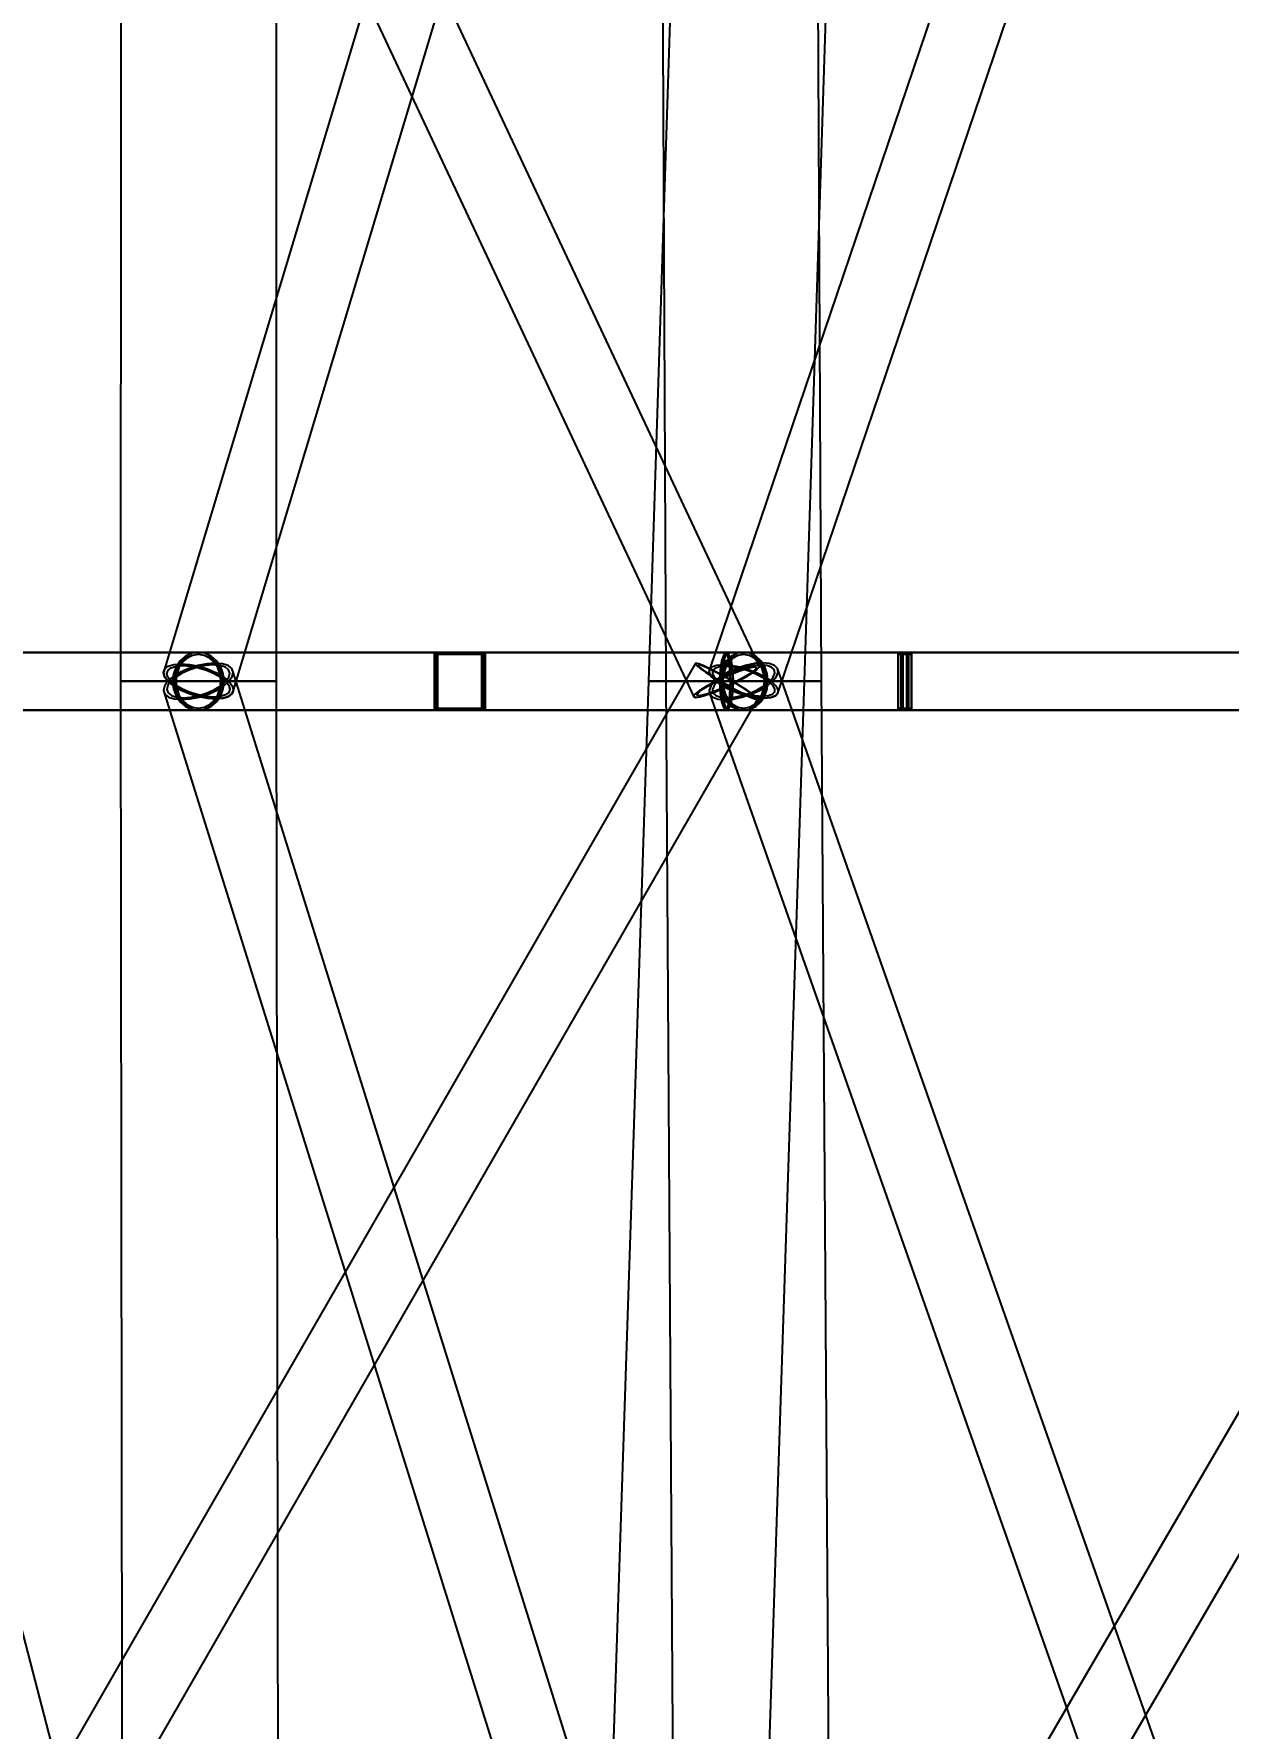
# Model space of a CAD drawing. Header units: millimetres. Extents: x -123812 to 252100, y -3000 to 639000.
# Drawn here: x -18777 to -10403, y 80160 to 92040 of the extents above; entities that cross this region are included whole.
import ezdxf

# ---------------------------------------------------------------- set-up
doc = ezdxf.new("R2010")
doc.units = ezdxf.units.MM
doc.layers.add('D-STR-DIM', color=7, linetype='Continuous', lineweight=13)
doc.layers.add('D-STR-STRC', color=7, linetype='Continuous', lineweight=25)
doc.styles.add('OpenSansCondensed-Light', font='OpenSansCondensed-Light.ttf')
doc.styles.add('TOWER_UNICODE', font='Arial Unicode.ttf')
doc.dimstyles.new('EZDXF', dxfattribs={"dimtxt": 0.25, "dimasz": 0.175, "dimexe": 0.375, "dimexo": 0.125, "dimgap": 0.1, "dimtad": 1, "dimlfac": 100, "dimzin": 12, "dimdsep": 46, "dimtxsty": 'OpenSansCondensed-Light', "dimblk": 'ARCHTICK', "dimcen": 2.5, "dimazin": 3, "dimtfac": 0.5, "dimtmove": 2, "dimatfit": 3})

# ---------------------------------------------------------------- blocks, each defined once
blk = doc.blocks.new('_ARCHTICK')
at = {"color": 0, "linetype": 'BYBLOCK', "const_width": 0.15}
blk.add_lwpolyline([(-0.5, -0.5), (0.5, 0.5)], dxfattribs=at)

msp = doc.modelspace()

# ---------------------------------------------------------------- linework, layer by layer
at = {"layer": 'D-STR-STRC'}
for points in [[(-20024.1, 99891.2), (-14149.7, 87391.2), (-14136.5, 87387.4), (-14108.6, 87391.2), (-14067.9, 87402.5), (-14017.1, 87420.4), (-13959.7, 87443.7), (-13899.6, 87470.8), (-13840.9, 87500), (-13787.6, 87529.2), (-13743.4, 87556.3), (-13711.2, 87579.6), (-13693.3, 87597.5), (-13690.8, 87608.8), (-19565.3, 100108.8)], [(-14104.3, 100061.2), (-17868.5, 87561.2), (-17860.3, 87531.7), (-17836, 87500), (-17797.2, 87468.3), (-17746.5, 87438.8), (-17687.5, 87413.5), (-17624.1, 87394.1), (-17560.7, 87381.9), (-17501.5, 87377.7), (-17450.7, 87381.9), (-17411.6, 87394.1), (-17387, 87413.5), (-17378.5, 87438.8), (-13614.3, 99938.8)], [(-9799.8, 100083.6), (-14040.1, 87583.6), (-14040.9, 87559.1), (-14025.3, 87530.6), (-13994.3, 87500), (-13950.2, 87469.4), (-13895.8, 87440.9), (-13834.9, 87416.4), (-13771.7, 87397.6), (-13710.4, 87385.8), (-13655.2, 87381.8), (-13609.9, 87385.8), (-13577.6, 87397.6), (-13560.5, 87416.4), (-9320.2, 99916.4)], [(-20849.6, 87296.8), (-17623.5, 87296.8), (-17576.7, 87303.7), (-17533.2, 87324), (-17495.7, 87356.3), (-17467, 87398.4), (-17449, 87447.4), (-17442.8, 87500), (-17449, 87552.6), (-17467, 87601.6), (-17495.7, 87643.7), (-17533.2, 87676), (-17576.7, 87696.3), (-17623.5, 87703.2), (-20849.6, 87703.2)], [(-20446.4, 87296.8), (-13920.3, 87296.8), (-13907.7, 87303.7), (-13896, 87324), (-13885.9, 87356.3), (-13878.2, 87398.4), (-13873.3, 87447.4), (-13871.7, 87500), (-13873.3, 87552.6), (-13878.2, 87601.6), (-13885.9, 87643.7), (-13896, 87676), (-13907.7, 87696.3), (-13920.3, 87703.2), (-20446.4, 87703.2)], [(-9489.5, 87703.2), (-13800.3, 87703.2), (-13841.5, 87696.3), (-13879.9, 87676), (-13912.9, 87643.7), (-13938.3, 87601.6), (-13954.2, 87552.6), (-13959.6, 87500), (-13954.2, 87447.4), (-13938.3, 87398.4), (-13912.9, 87356.3), (-13879.9, 87324), (-13841.5, 87303.7), (-13800.3, 87296.8), (-9489.5, 87296.8)], [(-7049.4, 87703.2), (-13920.3, 87703.2), (-13927.9, 87696.3), (-13935.1, 87676), (-13941.2, 87643.7), (-13945.9, 87601.6), (-13948.8, 87552.6), (-13949.8, 87500), (-13948.8, 87447.4), (-13945.9, 87398.4), (-13941.2, 87356.3), (-13935.1, 87324), (-13927.9, 87303.7), (-13920.3, 87296.8), (-7049.4, 87296.8)], [(-20895.6, 74876.2), (-13700.2, 87376.2), (-13711, 87389), (-13736.1, 87409.3), (-13773.7, 87435.9), (-13821.3, 87466.8), (-13875.6, 87500), (-13933, 87533.2), (-13989.5, 87564.1), (-14041.3, 87590.7), (-14084.9, 87611), (-14117.2, 87623.8), (-14136.1, 87628.2), (-14140.3, 87623.8), (-21335.7, 75123.8)], [(-17358.7, 75062.4), (-20603.5, 87562.4), (-20618.2, 87588.3), (-20648.8, 87608.1), (-20693, 87620.6), (-20747.9, 87624.9), (-20809.8, 87620.6), (-20874.4, 87608.1), (-20937.2, 87588.3), (-20994.1, 87562.4), (-21041.2, 87532.3), (-21075.2, 87500), (-21093.8, 87467.7), (-21095.8, 87437.6), (-17851.1, 74937.6)], [(-13474, 75063.7), (-17379, 87563.7), (-17388.5, 87590.1), (-17414.1, 87610.4), (-17453.9, 87623.1), (-17505.2, 87627.5), (-17564.7, 87623.1), (-17628.1, 87610.4), (-17691.2, 87590.1), (-17749.7, 87563.7), (-17799.7, 87533), (-17837.6, 87500), (-17860.9, 87467), (-17868, 87436.3), (-13963, 74936.3)], [(-7266.9, 87628.6), (-14550.3, 75128.6), (-14550.7, 75124.2), (-14536.3, 75111.3), (-14508, 75090.9), (-14467.7, 75064.3), (-14418.3, 75033.3), (-14363, 75000), (-14305.7, 74966.7), (-14250.2, 74935.7), (-14200.4, 74909.1), (-14159.5, 74888.7), (-14130.5, 74875.8), (-14115.3, 74871.4), (-6831.9, 87371.4)], [(-9164.7, 75090.9), (-13563.7, 87590.9), (-13584.9, 87611.3), (-13620.8, 87624.2), (-13668.9, 87628.6), (-13726, 87624.2), (-13788.2, 87611.3), (-13851.1, 87590.9), (-13910.6, 87564.3), (-13962.6, 87533.3), (-14003.5, 87500), (-14030.6, 87466.7), (-14042, 87435.7), (-14036.9, 87409.1), (-9637.9, 74909.1)]]:
    msp.add_lwpolyline(points, dxfattribs=at)
for points in [[(-18170, 87500), (-17077, 87500), (-17073.3, 100000), (-18163.9, 100000)], [(-14466.8, 87500), (-13373.8, 87500), (-12971.6, 100000), (-14062.2, 100000)], [(-14404.6, 100000), (-14346.8, 87500), (-13253.8, 87500), (-13314, 100000)], [(-26513.7, 87300), (-12640.8, 87300), (-12640.8, 87700), (-26513.7, 87700)], [(-24701.9, 87300), (-12620, 87300), (-12620, 87700), (-24701.9, 87700)], [(-21486.4, 87300), (-15610.8, 87300), (-15610.8, 87700), (-21486.4, 87700)], [(-17804.3, 87500), (-17798.1, 87447.4), (-17780, 87398.4), (-17751.3, 87356.3), (-17713.9, 87324), (-17670.3, 87303.7), (-17623.5, 87296.8), (-17576.7, 87303.7), (-17533.2, 87324), (-17495.7, 87356.3), (-17467, 87398.4), (-17449, 87447.4), (-17442.8, 87500), (-17449, 87552.6), (-17467, 87601.6), (-17495.7, 87643.7), (-17533.2, 87676), (-17576.7, 87696.3), (-17623.5, 87703.2), (-17670.3, 87696.3), (-17713.9, 87676), (-17751.3, 87643.7), (-17780, 87601.6), (-17798.1, 87552.6)], [(-17794.3, 87500), (-17788.5, 87447.4), (-17771.4, 87398.4), (-17744.3, 87356.3), (-17708.9, 87324), (-17667.7, 87303.7), (-17623.5, 87296.8), (-13800.3, 87296.8), (-13756.1, 87303.7), (-13714.9, 87324), (-13679.5, 87356.3), (-13652.4, 87398.4), (-13635.3, 87447.4), (-13629.5, 87500), (-13635.3, 87552.6), (-13652.4, 87601.6), (-13679.5, 87643.7), (-13714.9, 87676), (-13756.1, 87696.3), (-13800.3, 87703.2), (-17623.5, 87703.2), (-17667.7, 87696.3), (-17708.9, 87676), (-17744.3, 87643.7), (-17771.4, 87601.6), (-17788.5, 87552.6)], [(-17794.3, 87500), (-17788.5, 87447.4), (-17771.4, 87398.4), (-17744.3, 87356.3), (-17708.9, 87324), (-17667.7, 87303.7), (-17623.5, 87296.8), (-17579.3, 87303.7), (-17538.1, 87324), (-17502.7, 87356.3), (-17475.6, 87398.4), (-17458.5, 87447.4), (-17452.7, 87500), (-17458.5, 87552.6), (-17475.6, 87601.6), (-17502.7, 87643.7), (-17538.1, 87676), (-17579.3, 87696.3), (-17623.5, 87703.2), (-17667.7, 87696.3), (-17708.9, 87676), (-17744.3, 87643.7), (-17771.4, 87601.6), (-17788.5, 87552.6)], [(-17790, 87500), (-17784.4, 87451.5), (-17767.7, 87406.4), (-17741.3, 87367.6), (-17706.8, 87337.9), (-17666.6, 87319.2), (-17623.5, 87312.8), (-17580.4, 87319.2), (-17540.3, 87337.9), (-17505.8, 87367.6), (-17479.3, 87406.4), (-17462.7, 87451.5), (-17457, 87500), (-17462.7, 87548.5), (-17479.3, 87593.6), (-17505.8, 87632.4), (-17540.3, 87662.1), (-17580.4, 87680.8), (-17623.5, 87687.2), (-17666.6, 87680.8), (-17706.8, 87662.1), (-17741.3, 87632.4), (-17767.7, 87593.6), (-17784.4, 87548.5)], [(-17780.9, 87500), (-17775.5, 87451.5), (-17759.8, 87406.4), (-17734.8, 87367.6), (-17702.2, 87337.9), (-17664.3, 87319.2), (-17623.5, 87312.8), (-17582.8, 87319.2), (-17544.8, 87337.9), (-17512.3, 87367.6), (-17487.3, 87406.4), (-17471.5, 87451.5), (-17466.2, 87500), (-17471.5, 87548.5), (-17487.3, 87593.6), (-17512.3, 87632.4), (-17544.8, 87662.1), (-17582.8, 87680.8), (-17623.5, 87687.2), (-17664.3, 87680.8), (-17702.2, 87662.1), (-17734.8, 87632.4), (-17759.8, 87593.6), (-17775.5, 87548.5)], [(-15610.8, 87700), (-15971.1, 87700), (-15971.1, 87300), (-15610.8, 87300)], [(-15621.6, 87688), (-15960.3, 87688), (-15960.3, 87312), (-15621.6, 87312)], [(-15956.2, 87300), (-8471.5, 87300), (-8471.5, 87700), (-15956.2, 87700)], [(-15625.6, 87700), (-15956.2, 87700), (-15956.2, 87300), (-15625.6, 87300)], [(-15635.6, 87688), (-15946.3, 87688), (-15946.3, 87312), (-15635.6, 87312)], [(-13971.1, 87500), (-13965.3, 87447.4), (-13948.2, 87398.4), (-13921.1, 87356.3), (-13885.7, 87324), (-13844.5, 87303.7), (-13800.3, 87296.8), (-13756.1, 87303.7), (-13714.9, 87324), (-13679.5, 87356.3), (-13652.4, 87398.4), (-13635.3, 87447.4), (-13629.5, 87500), (-13635.3, 87552.6), (-13652.4, 87601.6), (-13679.5, 87643.7), (-13714.9, 87676), (-13756.1, 87696.3), (-13800.3, 87703.2), (-13844.5, 87696.3), (-13885.7, 87676), (-13921.1, 87643.7), (-13948.2, 87601.6), (-13965.3, 87552.6)], [(-13968.9, 87500), (-13967.2, 87447.4), (-13962.4, 87398.4), (-13954.6, 87356.3), (-13944.6, 87324), (-13932.9, 87303.7), (-13920.3, 87296.8), (-13907.7, 87303.7), (-13896, 87324), (-13885.9, 87356.3), (-13878.2, 87398.4), (-13873.3, 87447.4), (-13871.7, 87500), (-13873.3, 87552.6), (-13878.2, 87601.6), (-13885.9, 87643.7), (-13896, 87676), (-13907.7, 87696.3), (-13920.3, 87703.2), (-13932.9, 87696.3), (-13944.6, 87676), (-13954.6, 87643.7), (-13962.4, 87601.6), (-13967.2, 87552.6)], [(-13965.1, 87500), (-13963.5, 87451.5), (-13959.1, 87406.4), (-13951.9, 87367.6), (-13942.7, 87337.9), (-13931.9, 87319.2), (-13920.3, 87312.8), (-13908.7, 87319.2), (-13897.9, 87337.9), (-13888.6, 87367.6), (-13881.5, 87406.4), (-13877, 87451.5), (-13875.5, 87500), (-13877, 87548.5), (-13881.5, 87593.6), (-13888.6, 87632.4), (-13897.9, 87662.1), (-13908.7, 87680.8), (-13920.3, 87687.2), (-13931.9, 87680.8), (-13942.7, 87662.1), (-13951.9, 87632.4), (-13959.1, 87593.6), (-13963.5, 87548.5)], [(-13959.6, 87500), (-13954.2, 87447.4), (-13938.3, 87398.4), (-13912.9, 87356.3), (-13879.9, 87324), (-13841.5, 87303.7), (-13800.3, 87296.8), (-13759.1, 87303.7), (-13720.6, 87324), (-13687.6, 87356.3), (-13662.3, 87398.4), (-13646.4, 87447.4), (-13641, 87500), (-13646.4, 87552.6), (-13662.3, 87601.6), (-13687.6, 87643.7), (-13720.6, 87676), (-13759.1, 87696.3), (-13800.3, 87703.2), (-13841.5, 87696.3), (-13879.9, 87676), (-13912.9, 87643.7), (-13938.3, 87601.6), (-13954.2, 87552.6)], [(-13957.6, 87500), (-13952.3, 87451.5), (-13936.6, 87406.4), (-13911.6, 87367.6), (-13879, 87337.9), (-13841, 87319.2), (-13800.3, 87312.8), (-13759.6, 87319.2), (-13721.6, 87337.9), (-13689, 87367.6), (-13664, 87406.4), (-13648.3, 87451.5), (-13642.9, 87500), (-13648.3, 87548.5), (-13664, 87593.6), (-13689, 87632.4), (-13721.6, 87662.1), (-13759.6, 87680.8), (-13800.3, 87687.2), (-13841, 87680.8), (-13879, 87662.1), (-13911.6, 87632.4), (-13936.6, 87593.6), (-13952.3, 87548.5)], [(-13949.8, 87500), (-13948.8, 87447.4), (-13945.9, 87398.4), (-13941.2, 87356.3), (-13935.1, 87324), (-13927.9, 87303.7), (-13920.3, 87296.8), (-13912.6, 87303.7), (-13905.5, 87324), (-13899.4, 87356.3), (-13894.7, 87398.4), (-13891.7, 87447.4), (-13890.7, 87500), (-13891.7, 87552.6), (-13894.7, 87601.6), (-13899.4, 87643.7), (-13905.5, 87676), (-13912.6, 87696.3), (-13920.3, 87703.2), (-13927.9, 87696.3), (-13935.1, 87676), (-13941.2, 87643.7), (-13945.9, 87601.6), (-13948.8, 87552.6)], [(-13947.5, 87500), (-13946.6, 87451.5), (-13943.9, 87406.4), (-13939.5, 87367.6), (-13933.9, 87337.9), (-13927.3, 87319.2), (-13920.3, 87312.8), (-13913.2, 87319.2), (-13906.7, 87337.9), (-13901, 87367.6), (-13896.7, 87406.4), (-13894, 87451.5), (-13893, 87500), (-13894, 87548.5), (-13896.7, 87593.6), (-13901, 87632.4), (-13906.7, 87662.1), (-13913.2, 87680.8), (-13920.3, 87687.2), (-13927.3, 87680.8), (-13933.9, 87662.1), (-13939.5, 87632.4), (-13943.9, 87593.6), (-13946.6, 87548.5)], [(-13947.1, 87500), (-13942.1, 87451.5), (-13927.4, 87406.4), (-13904.1, 87367.6), (-13873.7, 87337.9), (-13838.3, 87319.2), (-13800.3, 87312.8), (-13762.3, 87319.2), (-13726.9, 87337.9), (-13696.5, 87367.6), (-13673.2, 87406.4), (-13658.5, 87451.5), (-13653.5, 87500), (-13658.5, 87548.5), (-13673.2, 87593.6), (-13696.5, 87632.4), (-13726.9, 87662.1), (-13762.3, 87680.8), (-13800.3, 87687.2), (-13838.3, 87680.8), (-13873.7, 87662.1), (-13904.1, 87632.4), (-13927.4, 87593.6), (-13942.1, 87548.5)], [(-12620, 87700), (-12718.8, 87700), (-12718.8, 87300), (-12620, 87300)], [(-12623, 87688), (-12715.8, 87688), (-12715.8, 87312), (-12623, 87312)], [(-12640.8, 87700), (-12698, 87700), (-12698, 87300), (-12640.8, 87300)], [(-12642.5, 87688), (-12696.3, 87688), (-12696.3, 87312), (-12642.5, 87312)], [(-12684.3, 87300), (14.9, 87300), (14.9, 87700), (-12684.3, 87700)], [(-12654.5, 87700), (-12684.3, 87700), (-12684.3, 87300), (-12654.5, 87300)], [(-12655.4, 87688), (-12683.4, 87688), (-12683.4, 87312), (-12655.4, 87312)], [(-17411.1, 87500), (-17386.7, 87468.3), (-17378.5, 87438.8), (-17387, 87413.5), (-17411.6, 87394.1), (-17450.7, 87381.9), (-17501.5, 87377.7), (-17560.7, 87381.9), (-17624.1, 87394.1), (-17687.5, 87413.5), (-17746.5, 87438.8), (-17797.2, 87468.3), (-17836, 87500), (-17860.3, 87531.7), (-17868.5, 87561.2), (-17860, 87586.5), (-17835.4, 87605.9), (-17796.4, 87618.1), (-17745.5, 87622.3), (-17686.4, 87618.1), (-17623, 87605.9), (-17559.6, 87586.5), (-17500.5, 87561.2), (-17449.9, 87531.7)], [(-17837.6, 87500), (-17860.9, 87467), (-17868, 87436.3), (-17858.5, 87409.9), (-17833, 87389.6), (-17793.2, 87376.9), (-17741.8, 87372.5), (-17682.4, 87376.9), (-17619, 87389.6), (-17555.8, 87409.9), (-17497.3, 87436.3), (-17447.4, 87467), (-17409.5, 87500), (-17386.2, 87533), (-17379, 87563.7), (-17388.5, 87590.1), (-17414.1, 87610.4), (-17453.9, 87623.1), (-17505.2, 87627.5), (-17564.7, 87623.1), (-17628.1, 87610.4), (-17691.2, 87590.1), (-17749.7, 87563.7), (-17799.7, 87533)], [(-17432, 87500), (-17410, 87471.5), (-17402.6, 87444.9), (-17410.3, 87422), (-17432.5, 87404.5), (-17467.7, 87393.5), (-17513.5, 87389.7), (-17566.9, 87393.5), (-17624, 87404.5), (-17681.2, 87422), (-17734.4, 87444.9), (-17780.1, 87471.5), (-17815.1, 87500), (-17837, 87528.5), (-17844.4, 87555.1), (-17836.7, 87578), (-17814.6, 87595.5), (-17779.3, 87606.5), (-17733.5, 87610.3), (-17680.2, 87606.5), (-17623, 87595.5), (-17565.9, 87578), (-17512.6, 87555.1), (-17467, 87528.5)], [(-17816.5, 87500), (-17837.5, 87470.3), (-17844, 87442.5), (-17835.4, 87418.7), (-17812.4, 87400.5), (-17776.5, 87389), (-17730.2, 87385.1), (-17676.6, 87389), (-17619.4, 87400.5), (-17562.5, 87418.7), (-17509.7, 87442.5), (-17464.7, 87470.3), (-17430.6, 87500), (-17409.5, 87529.7), (-17403.1, 87557.5), (-17411.7, 87581.3), (-17434.7, 87599.5), (-17470.6, 87611), (-17516.9, 87614.9), (-17570.5, 87611), (-17627.6, 87599.5), (-17684.6, 87581.3), (-17737.3, 87557.5), (-17782.3, 87529.7)], [(-13840.9, 87500), (-13899.6, 87470.8), (-13959.7, 87443.7), (-14017.1, 87420.4), (-14067.9, 87402.5), (-14108.6, 87391.2), (-14136.5, 87387.4), (-14149.7, 87391.2), (-14147.2, 87402.5), (-14129.3, 87420.4), (-14097.1, 87443.7), (-14052.9, 87470.8), (-13999.6, 87500), (-13941, 87529.2), (-13880.9, 87556.3), (-13823.5, 87579.6), (-13772.7, 87597.5), (-13731.9, 87608.8), (-13704, 87612.6), (-13690.8, 87608.8), (-13693.3, 87597.5), (-13711.2, 87579.6), (-13743.4, 87556.3), (-13787.6, 87529.2)], [(-13964.9, 87500), (-13907.5, 87466.8), (-13851, 87435.9), (-13799.2, 87409.3), (-13755.7, 87389), (-13723.3, 87376.2), (-13704.4, 87371.8), (-13700.2, 87376.2), (-13711, 87389), (-13736.1, 87409.3), (-13773.7, 87435.9), (-13821.3, 87466.8), (-13875.6, 87500), (-13933, 87533.2), (-13989.5, 87564.1), (-14041.3, 87590.7), (-14084.9, 87611), (-14117.2, 87623.8), (-14136.1, 87628.2), (-14140.3, 87623.8), (-14129.5, 87611), (-14104.5, 87590.7), (-14066.9, 87564.1), (-14019.3, 87533.2)], [(-13848.7, 87500), (-13901.6, 87473.7), (-13955.8, 87449.2), (-14007.5, 87428.2), (-14053.4, 87412.1), (-14090.1, 87401.9), (-14115.3, 87398.5), (-14127.1, 87401.9), (-14124.9, 87412.1), (-14108.7, 87428.2), (-14079.7, 87449.2), (-14039.9, 87473.7), (-13991.8, 87500), (-13938.9, 87526.3), (-13884.8, 87550.8), (-13833, 87571.8), (-13787.2, 87587.9), (-13750.5, 87598.1), (-13725.3, 87601.5), (-13713.4, 87598.1), (-13715.6, 87587.9), (-13731.8, 87571.8), (-13760.8, 87550.8), (-13800.7, 87526.3)], [(-13960.5, 87500), (-13908.8, 87470.1), (-13857.8, 87442.2), (-13811.1, 87418.3), (-13771.9, 87399.9), (-13742.7, 87388.3), (-13725.7, 87384.4), (-13721.9, 87388.3), (-13731.6, 87399.9), (-13754.2, 87418.3), (-13788.1, 87442.2), (-13831, 87470.1), (-13880, 87500), (-13931.8, 87529.9), (-13982.7, 87557.8), (-14029.4, 87581.7), (-14068.7, 87600.1), (-14097.8, 87611.7), (-14114.9, 87615.6), (-14118.7, 87611.7), (-14108.9, 87600.1), (-14086.3, 87581.7), (-14052.4, 87557.8), (-14009.5, 87529.9)], [(-14003.5, 87500), (-14030.6, 87466.7), (-14042, 87435.7), (-14036.9, 87409.1), (-14015.7, 87388.7), (-13979.8, 87375.8), (-13931.7, 87371.4), (-13874.6, 87375.8), (-13812.4, 87388.7), (-13749.4, 87409.1), (-13689.9, 87435.7), (-13637.9, 87466.7), (-13597, 87500), (-13569.9, 87533.3), (-13558.6, 87564.3), (-13563.7, 87590.9), (-13584.9, 87611.3), (-13620.8, 87624.2), (-13668.9, 87628.6), (-13726, 87624.2), (-13788.2, 87611.3), (-13851.1, 87590.9), (-13910.6, 87564.3), (-13962.6, 87533.3)], [(-13606.2, 87500), (-13575.3, 87469.4), (-13559.7, 87440.9), (-13560.5, 87416.4), (-13577.6, 87397.6), (-13609.9, 87385.8), (-13655.2, 87381.8), (-13710.4, 87385.8), (-13771.7, 87397.6), (-13834.9, 87416.4), (-13895.8, 87440.9), (-13950.2, 87469.4), (-13994.3, 87500), (-14025.3, 87530.6), (-14040.9, 87559.1), (-14040.1, 87583.6), (-14022.9, 87602.4), (-13990.6, 87614.2), (-13945.4, 87618.2), (-13890.2, 87614.2), (-13828.9, 87602.4), (-13765.7, 87583.6), (-13704.8, 87559.1), (-13650.4, 87530.6)], [(-13983.5, 87500), (-14008, 87470), (-14018.2, 87442), (-14013.6, 87418), (-13994.5, 87399.6), (-13962.1, 87388), (-13918.7, 87384.1), (-13867.3, 87388), (-13811.2, 87399.6), (-13754.4, 87418), (-13700.8, 87442), (-13653.9, 87470), (-13617, 87500), (-13592.6, 87530), (-13582.4, 87558), (-13587, 87582), (-13606.1, 87600.4), (-13638.5, 87612), (-13681.9, 87615.9), (-13733.3, 87612), (-13789.3, 87600.4), (-13846.1, 87582), (-13899.8, 87558), (-13946.6, 87530)], [(-13625.3, 87500), (-13597.5, 87472.4), (-13583.4, 87446.7), (-13584.1, 87424.7), (-13599.5, 87407.7), (-13628.7, 87397.1), (-13669.5, 87393.4), (-13719.2, 87397.1), (-13774.5, 87407.7), (-13831.5, 87424.7), (-13886.4, 87446.7), (-13935.4, 87472.4), (-13975.2, 87500), (-14003.1, 87527.6), (-14017.2, 87553.3), (-14016.5, 87575.3), (-14001, 87592.3), (-13971.9, 87602.9), (-13931.1, 87606.6), (-13881.3, 87602.9), (-13826.1, 87592.3), (-13769.1, 87575.3), (-13714.2, 87553.3), (-13665.2, 87527.6)], [(-18170, 87500), (-18152.6, 75000), (-17057.3, 75000), (-17077, 87500)], [(-17077, 87500), (-17095.7, 87500), (-17150.3, 87500), (-17237.1, 87500), (-17350.3, 87500), (-17482.1, 87500), (-17623.5, 87500), (-17765, 87500), (-17896.8, 87500), (-18009.9, 87500), (-18096.8, 87500), (-18151.4, 87500), (-18170, 87500), (-18151.4, 87500), (-18096.8, 87500), (-18009.9, 87500), (-17896.8, 87500), (-17765, 87500), (-17623.5, 87500), (-17482.1, 87500), (-17350.3, 87500), (-17237.1, 87500), (-17150.3, 87500), (-17095.7, 87500)], [(-14880.4, 75000), (-13785.1, 75000), (-13373.8, 87500), (-14466.8, 87500)], [(-13373.8, 87500), (-13392.4, 87500), (-13447, 87500), (-13533.9, 87500), (-13647, 87500), (-13778.8, 87500), (-13920.3, 87500), (-14061.7, 87500), (-14193.5, 87500), (-14306.7, 87500), (-14393.5, 87500), (-14448.1, 87500), (-14466.8, 87500), (-14448.1, 87500), (-14393.5, 87500), (-14306.7, 87500), (-14193.5, 87500), (-14061.7, 87500), (-13920.3, 87500), (-13778.8, 87500), (-13647, 87500), (-13533.9, 87500), (-13447, 87500), (-13392.4, 87500)], [(-14346.8, 87500), (-14266.2, 75000), (-13170.9, 75000), (-13253.8, 87500)], [(-13253.8, 87500), (-13272.4, 87500), (-13327, 87500), (-13413.9, 87500), (-13527, 87500), (-13658.8, 87500), (-13800.3, 87500), (-13941.7, 87500), (-14073.5, 87500), (-14186.7, 87500), (-14273.5, 87500), (-14328.1, 87500), (-14346.8, 87500), (-14328.1, 87500), (-14273.5, 87500), (-14186.7, 87500), (-14073.5, 87500), (-13941.7, 87500), (-13800.3, 87500), (-13658.8, 87500), (-13527, 87500), (-13413.9, 87500), (-13327, 87500), (-13272.4, 87500)]]:
    msp.add_lwpolyline(points, close=True, dxfattribs=at)

# ---------------------------------------------------------------- dimensions: what is measured, and where the dimension line sits
at = {"layer": 'D-STR-DIM'}
msp.add_linear_dim(base=(-112000, 0), p1=(0, 0), p2=(0, 634000), angle=90, dimstyle='EZDXF', override={"dimtxt": 8400, "dimasz": 3750, "dimexe": 2100, "dimexo": 1800, "dimgap": 2100, "dimtad": 1, "dimdec": 0, "dimlfac": 1, "dimlunit": 2, "dimtxsty": 'TOWER_UNICODE', "dimclrd": 7, "dimclre": 7, "dimclrt": 7}, dxfattribs=at).render()

doc.saveas('drawing.dxf')
